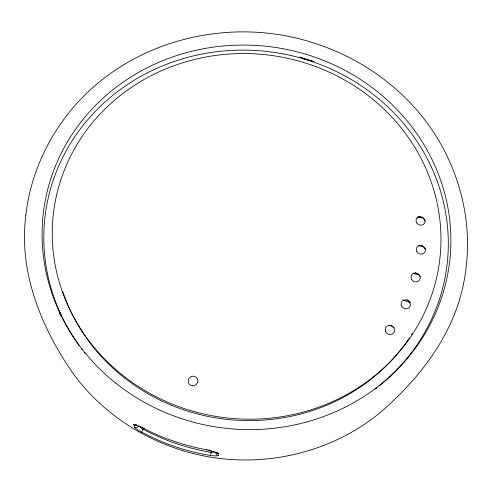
<?xml version="1.0" encoding="UTF-8"?>
<svg xmlns="http://www.w3.org/2000/svg" width="492" height="492" viewBox="0 0 492 492"><rect width="100%" height="100%" fill="white"/><g stroke="black" fill="none" stroke-linecap="round" stroke-linejoin="round"><path stroke-width="0.74" d="M211.498 450.887L210.521 455.524A209.395 198.301 7.4 0 1 141.807 432.111A2.964 0.351 -61.6 0 1 143.061 429.135L143.486 427.985M216.578 452.302A3.02 2.964 -83.6 0 0 218.719 453.698L218.38 455.672A2.977 2.921 -83.5 0 1 215.859 452.357M206.468 449.227L206.314 449.854A5.517 0.627 10.7 0 1 210.219 450.801M416.835 217.839L421.423 217.39M418.71 245.877L422.253 246.111M313.859 61.432L308.712 60.258A66.998 57.072 10.6 0 1 304.216 58.868L299.345 56.943M312.026 60.817L308.798 59.999A70.934 60.331 10.6 0 1 304.308 58.609L301.202 57.466M413.034 273.478L418.913 274.862M403.378 300.003L410.193 302.844M389.842 325.157L394.061 327.813M58.425 309.659L58.979 310.753A81.365 74.378 -34.4 0 1 61.057 315.347L61.512 316.491M59.889 312.832L60.436 313.908A80.448 73.615 -34.6 0 1 61.506 316.159M206.308 449.854L206.345 449.774A215.724 203.46 7.4 0 1 144.045 428.587A3.075 0.357 -62.8 0 0 144.587 428.12M412.302 333.527A192.729 181.124 7.4 0 1 411.503 334.788M409.449 337.918A192.729 181.124 7.4 0 1 222.292 418.84A192.729 181.124 7.4 0 1 62.865 291.848M417.739 216.744A7.958 7.214 27 0 1 425.266 220.877M419.135 245.231A8.063 7.362 29.5 0 1 425.887 249.893M415.045 272.746A8.161 7.515 32 0 1 420.463 276.787M406.921 299.812A8.259 7.669 34.6 0 1 410.094 302.371M59.735 313.176A86.487 78.935 -34.7 0 1 60.245 314.339M60.135 314.05A82.84 75.743 -34.8 0 1 61.205 316.301M79.089 345.618A202.446 190.299 7.4 0 1 125.386 85.952A202.446 190.299 7.4 0 1 403.44 123.32A202.446 190.299 7.4 0 1 379.246 385.956M376.94 387.788A202.446 190.299 7.4 0 1 375.193 389.147M85.325 353.834A202.446 190.299 7.4 0 1 84.403 352.678M82.146 349.763A202.446 190.299 7.4 0 1 81.26 348.588M143.147 429.454A4.797 0.892 35.5 0 1 139.131 426.041M211.019 452.314A206.997 195.97 7.4 0 1 143.067 429.129M215.115 451.92A4.822 0.75 0 0 1 211.043 452.228M218.165 455.635A7.731 1.064 7.1 0 1 210.539 455.475M141.924 432.425A7.688 1.205 29.5 0 1 134.568 427.05M140.306 426.853A5.492 0.597 28.4 0 1 144.027 428.532M136.61 424.774A3.014 2.915 -45.6 0 1 133.769 424.713L134.667 427.105A2.97 2.872 -46.4 0 0 138.83 425.764M133.806 424.737A5.197 0.578 31.3 0 1 134.617 424.744M136.499 425.082A3.038 2.442 -67.4 0 1 134.71 424.811L140.497 426.97A3.063 2.454 -69.5 0 0 142.557 427.093M217.298 453.027A5.197 0.701 8 0 1 218.712 453.692M216.191 452.431A3.057 2.208 -74.1 0 0 217.439 453.027L210.398 450.813A3.081 2.202 -72.3 0 1 208.885 449.713M25.787 215.717C18.634 272.457 41.316 327.684 73.105 373.52C107.096 420.168 160.927 450.85 217.993 458.255C275.059 465.573 334.904 449.553 379.615 413.059C422.031 376.823 457.966 329.148 465.438 272.451L465.481 272.15C474.454 212.138 453.569 149.525 412.487 105.233C376.165 65.94 325.698 40.682 272.746 33.77C213.19 26.076 150.687 41.931 103.148 78.941C60.731 111.948 31.746 161.837 25.824 215.416L25.787 215.717M121.739 374.535A194.549 182.612 7.4 0 0 438.034 270.951A194.549 182.612 7.4 0 0 180.072 63.603A194.549 182.612 7.4 0 0 121.739 374.535M416.773 222.981A4.588 4.151 26.8 0 0 424.565 223.147A4.588 4.151 26.8 0 0 420.279 216.695A4.588 4.151 26.8 0 0 416.773 222.981M416.865 251.597A4.649 4.244 29.4 0 0 424.756 252.291A4.649 4.244 29.4 0 0 420.906 245.459A4.649 4.244 29.4 0 0 416.865 251.597M411.558 279.345A4.711 4.33 31.8 0 0 419.535 280.04A4.711 4.33 31.8 0 0 415.648 273.06A4.711 4.33 31.8 0 0 411.558 279.345M401.466 305.944A4.766 4.416 34.4 0 0 409.498 307.205A4.766 4.416 34.4 0 0 406.115 299.862A4.766 4.416 34.4 0 0 401.466 305.944M385.623 331.559A4.815 4.508 37 0 0 393.741 332.838A4.815 4.508 37 0 0 390.359 325.353A4.815 4.508 37 0 0 385.623 331.559M192.63 385.839A4.895 4.834 -29.4 0 0 197.384 378.846A4.895 4.834 -29.4 0 0 188.953 378.323A4.895 4.834 -29.4 0 0 192.63 385.839M115.737 383.127A204.604 192.071 7.4 0 0 447.923 273.017A204.604 192.071 7.4 0 0 175.804 55.86A204.604 192.071 7.4 0 0 115.737 383.127"/></g></svg>
